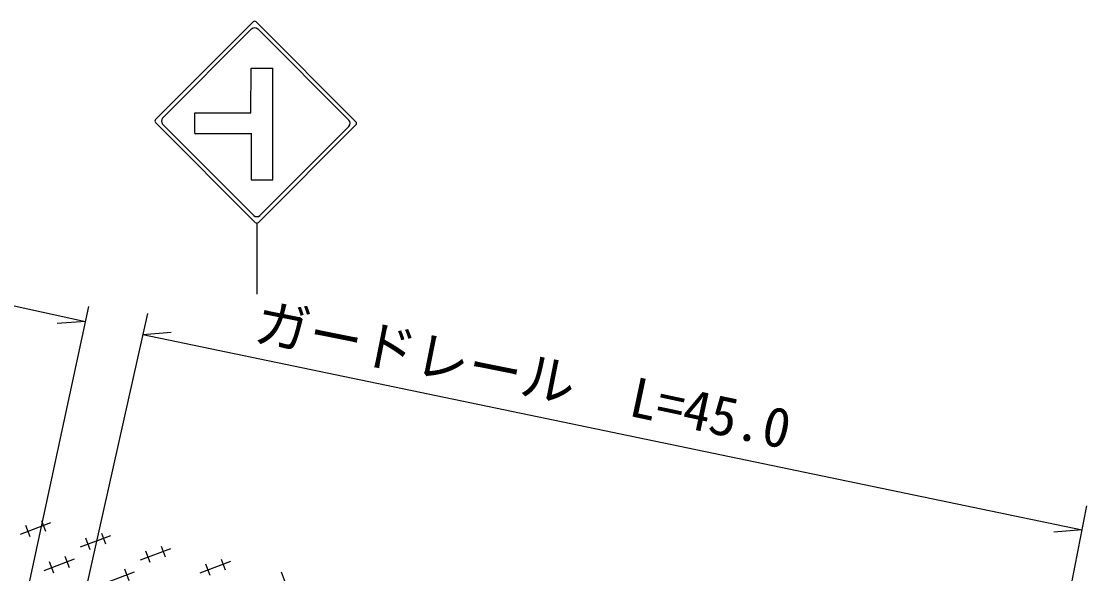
# Model space of a CAD drawing. Units: millimetres, scale not verified. Extents: x 40000 to 680000, y 20000 to 380000.
# Drawn here: x 493170 to 542335, y 309446 to 334919 of the extents above; entities that cross this region are included whole.
import ezdxf
from ezdxf.enums import TextEntityAlignment as Align

# ---------------------------------------------------------------- set-up
doc = ezdxf.new("R2010")
doc.units = ezdxf.units.MM
doc.header["$LTSCALE"] = 1000
doc.layers.add('M-BGD', color=7, linetype='Continuous', lineweight=25)
doc.layers.add('M-STR-STRC', color=7, linetype='Continuous', lineweight=25)
doc.styles.add('ＭＳ ゴシック', font='')
doc.styles.get('ＭＳ ゴシック').set_extended_font_data('MS Gothic')

msp = doc.modelspace()

# ---------------------------------------------------------------- linework, layer by layer
at = {"layer": 'M-BGD'}
for p, q in [((472156, 326356), (496129, 321071)), ((490174, 293366), (496280, 321773)), ((499001, 321441), (492364, 291972)), ((496129, 321071), (494831, 320989)), ((498784, 320480), (500081, 320577)), ((498784, 320480), (542121, 311461)), ((536447, 282181), (542335, 312569)), ((493136, 311273), (494538, 311804)), ((494099, 311906), (494286, 311412)), ((493584, 311147), (493385, 311673)), ((496864, 311311), (497051, 310817)), ((542121, 311461), (540824, 311364)), ((495901, 310679), (497304, 311210)), ((496350, 310552), (496151, 311078)), ((495172, 310258), (495371, 309732)), ((498666, 310084), (500069, 310615)), ((499115, 309957), (498916, 310483)), ((499629, 310717), (499816, 310223)), ((494221, 309593), (495624, 310124)), ((494670, 309467), (494471, 309993)), ((501431, 309489), (502834, 310020)), ((501880, 309363), (501681, 309889)), ((502395, 310122), (502582, 309628)), ((496986, 308999), (498389, 309530)), ((497937, 309663), (498136, 309137)), ((505160, 309527), (505347, 309033))]:
    msp.add_line(p, q, dxfattribs=at)
for centre, radius, start, end in [((503940, 334819), 100, 45, 135), ((503940, 334423), 200, 45, 135), ((499834, 330317), 200, 135, 225), ((499438, 330317), 100, 135, 225), ((508145, 330217), 200, 315, 45), ((508541, 330217), 100, 315, 45), ((504039, 326111), 200, 225, 315), ((504039, 325715), 100, 225, 315)]:
    msp.add_arc(centre, radius, start, end, dxfattribs=at)
at = {"layer": 'M-STR-STRC'}
for p, q in [((503869, 334890), (499367, 330388)), ((508612, 330288), (504010, 334890)), ((503798, 334565), (499692, 330458)), ((508287, 330359), (504081, 334565)), ((503758, 330695), (503781, 332761)), ((503781, 332761), (504780, 332761)), ((504780, 327609), (504780, 332761)), ((501171, 330695), (503758, 330695)), ((501171, 329742), (501171, 330695)), ((499367, 330246), (503969, 325645)), ((499692, 330176), (503898, 325970)), ((504110, 325645), (508612, 330147)), ((508287, 330076), (504181, 325970)), ((501171, 329742), (503804, 329742)), ((503781, 329742), (503781, 327609)), ((503781, 327609), (504780, 327609)), ((504040, 325615), (504040, 322341))]:
    msp.add_line(p, q, dxfattribs=at)

# ---------------------------------------------------------------- texts
at = {"layer": 'M-BGD', "style": 'ＭＳ ゴシック'}
for s, rotation, p in [('ガードレール', 348.7, (503728, 319662)), ('L=45.0', 348, (521021, 316203))]:
    msp.add_text(s, height=1833, rotation=rotation, dxfattribs=at).set_placement(p, align=Align.BOTTOM_LEFT)

doc.saveas('drawing.dxf')
